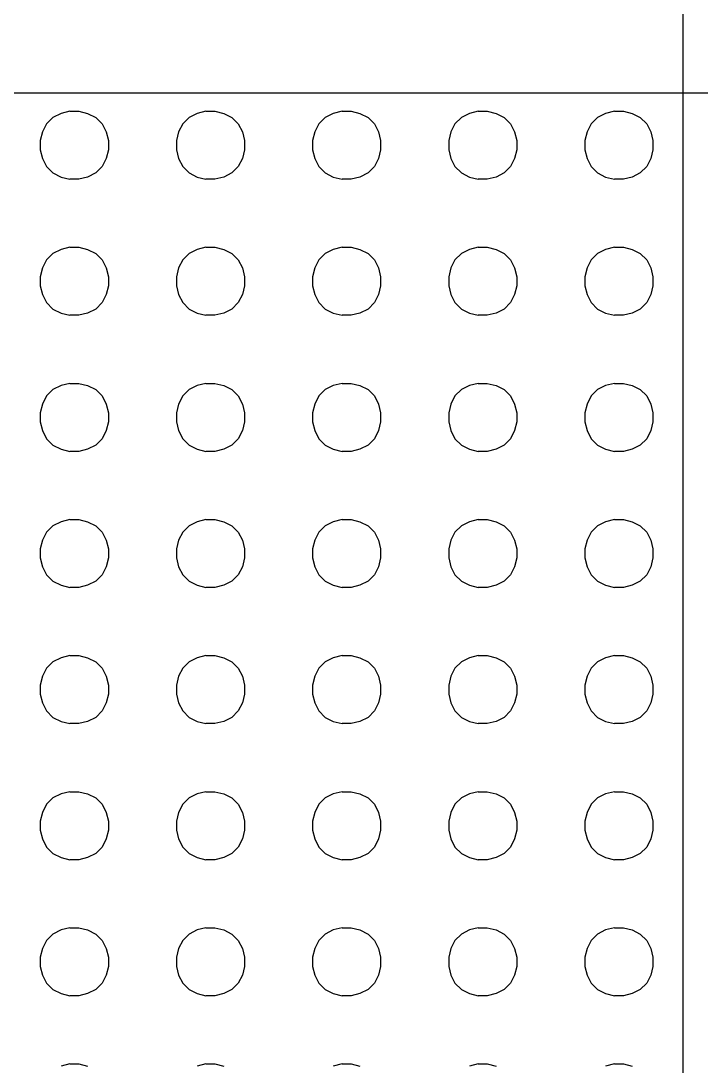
# Model space of a CAD drawing. Header units: inches. Extents: x -1316 to 22433, y -200 to 8737.
# Drawn here: x 154.227 to 155.725, y 853.989 to 856.291 of the extents above; entities that cross this region are included whole.
import ezdxf

# ---------------------------------------------------------------- set-up
doc = ezdxf.new("R2010")
doc.units = ezdxf.units.IN
doc.header["$LTSCALE"] = 10
doc.header["$MEASUREMENT"] = 0
doc.layers.get('0').update_dxf_attribs({"linetype": 'CONTINUOUS'})
for name, color, linetype in [('HATCH', 5, 'CONTINUOUS'), ('S-HDWR', 104, 'CONTINUOUS'), ('S-ROOF', 2, 'CONTINUOUS'), ('S-WALL', 6, 'CONTINUOUS'), ('WALL', 7, 'CONTINUOUS')]:
    doc.layers.add(name, color=color, linetype=linetype)

# ---------------------------------------------------------------- blocks, each defined once
blk = doc.blocks.new('*X345')
at = {"color": 0}
for p, q in [((313.928, 24.6877), (313.9086, 24.6925)), ((313.928, 24.6877), (313.9479, 24.6877)), ((313.9479, 24.6877), (313.9672, 24.6925)), ((314.2277, 24.6877), (314.2084, 24.6925)), ((314.2277, 24.6877), (314.2476, 24.6877)), ((314.2476, 24.6877), (314.267, 24.6925)), ((314.5275, 24.6877), (314.5081, 24.6925)), ((314.5275, 24.6877), (314.5474, 24.6877)), ((314.5474, 24.6877), (314.5667, 24.6925)), ((314.8272, 24.6877), (314.8079, 24.6925)), ((314.8272, 24.6877), (314.8471, 24.6877)), ((314.8471, 24.6877), (314.8664, 24.6925)), ((315.1269, 24.6877), (315.1076, 24.6925)), ((315.1269, 24.6877), (315.1469, 24.6877)), ((315.1469, 24.6877), (315.1662, 24.6925)), ((313.9086, 24.533), (313.928, 24.5378)), ((313.9479, 24.5378), (313.928, 24.5378)), ((313.9672, 24.533), (313.9479, 24.5378)), ((314.2084, 24.533), (314.2277, 24.5378)), ((314.2476, 24.5378), (314.2277, 24.5378)), ((314.267, 24.533), (314.2476, 24.5378)), ((314.5081, 24.533), (314.5275, 24.5378)), ((314.5474, 24.5378), (314.5275, 24.5378)), ((314.5667, 24.533), (314.5474, 24.5378)), ((314.8079, 24.533), (314.8272, 24.5378)), ((314.8471, 24.5378), (314.8272, 24.5378)), ((314.8664, 24.533), (314.8471, 24.5378)), ((315.1076, 24.533), (315.1269, 24.5378)), ((315.1469, 24.5378), (315.1269, 24.5378)), ((315.1662, 24.533), (315.1469, 24.5378)), ((313.8767, 24.51), (313.8908, 24.5241)), ((313.8908, 24.5241), (313.9086, 24.533)), ((313.985, 24.5241), (313.9672, 24.533)), ((313.9991, 24.51), (313.985, 24.5241)), ((314.1765, 24.51), (314.1906, 24.5241)), ((314.1906, 24.5241), (314.2084, 24.533)), ((314.2848, 24.5241), (314.267, 24.533)), ((314.2989, 24.51), (314.2848, 24.5241)), ((314.4762, 24.51), (314.4903, 24.5241)), ((314.4903, 24.5241), (314.5081, 24.533)), ((314.5845, 24.5241), (314.5667, 24.533)), ((314.5986, 24.51), (314.5845, 24.5241)), ((314.776, 24.51), (314.79, 24.5241)), ((314.79, 24.5241), (314.8079, 24.533)), ((314.8843, 24.5241), (314.8664, 24.533)), ((314.8983, 24.51), (314.8843, 24.5241)), ((315.0757, 24.51), (315.0898, 24.5241)), ((315.0898, 24.5241), (315.1076, 24.533)), ((315.184, 24.5241), (315.1662, 24.533)), ((315.1981, 24.51), (315.184, 24.5241)), ((313.863, 24.4729), (313.8678, 24.4922)), ((313.8678, 24.4922), (313.8767, 24.51)), ((314.008, 24.4922), (313.9991, 24.51)), ((314.0129, 24.4729), (314.008, 24.4922)), ((314.1627, 24.4729), (314.1676, 24.4922)), ((314.1676, 24.4922), (314.1765, 24.51)), ((314.3078, 24.4922), (314.2989, 24.51)), ((314.3126, 24.4729), (314.3078, 24.4922)), ((314.4625, 24.4729), (314.4673, 24.4922)), ((314.4673, 24.4922), (314.4762, 24.51)), ((314.6075, 24.4922), (314.5986, 24.51)), ((314.6123, 24.4729), (314.6075, 24.4922)), ((314.7622, 24.4729), (314.767, 24.4922)), ((314.767, 24.4922), (314.776, 24.51)), ((314.9073, 24.4922), (314.8983, 24.51)), ((314.9121, 24.4729), (314.9073, 24.4922)), ((315.062, 24.4729), (315.0668, 24.4922)), ((315.0668, 24.4922), (315.0757, 24.51)), ((315.207, 24.4922), (315.1981, 24.51)), ((315.2118, 24.4729), (315.207, 24.4922)), ((313.863, 24.4529), (313.863, 24.4729)), ((314.0129, 24.4529), (314.0129, 24.4729)), ((314.1627, 24.4529), (314.1627, 24.4729)), ((314.3126, 24.4529), (314.3126, 24.4729)), ((314.4625, 24.4529), (314.4625, 24.4729)), ((314.6123, 24.4529), (314.6123, 24.4729)), ((314.7622, 24.4529), (314.7622, 24.4729)), ((314.9121, 24.4529), (314.9121, 24.4729)), ((315.062, 24.4529), (315.062, 24.4729)), ((315.2118, 24.4529), (315.2118, 24.4729)), ((313.8678, 24.4336), (313.863, 24.4529)), ((314.008, 24.4336), (314.0129, 24.4529)), ((314.1676, 24.4336), (314.1627, 24.4529)), ((314.3078, 24.4336), (314.3126, 24.4529)), ((314.4673, 24.4336), (314.4625, 24.4529)), ((314.6075, 24.4336), (314.6123, 24.4529)), ((314.767, 24.4336), (314.7622, 24.4529)), ((314.9073, 24.4336), (314.9121, 24.4529)), ((315.0668, 24.4336), (315.062, 24.4529)), ((315.207, 24.4336), (315.2118, 24.4529)), ((313.8767, 24.4158), (313.8678, 24.4336)), ((313.9991, 24.4158), (314.008, 24.4336)), ((314.1765, 24.4158), (314.1676, 24.4336)), ((314.2989, 24.4158), (314.3078, 24.4336)), ((314.4762, 24.4158), (314.4673, 24.4336)), ((314.5986, 24.4158), (314.6075, 24.4336)), ((314.776, 24.4158), (314.767, 24.4336)), ((314.8983, 24.4158), (314.9073, 24.4336)), ((315.0757, 24.4158), (315.0668, 24.4336)), ((315.1981, 24.4158), (315.207, 24.4336)), ((313.8908, 24.4017), (313.8767, 24.4158)), ((313.9086, 24.3928), (313.8908, 24.4017)), ((313.9672, 24.3928), (313.985, 24.4017)), ((313.985, 24.4017), (313.9991, 24.4158)), ((314.1906, 24.4017), (314.1765, 24.4158)), ((314.2084, 24.3928), (314.1906, 24.4017)), ((314.267, 24.3928), (314.2848, 24.4017)), ((314.2848, 24.4017), (314.2989, 24.4158)), ((314.4903, 24.4017), (314.4762, 24.4158)), ((314.5081, 24.3928), (314.4903, 24.4017)), ((314.5667, 24.3928), (314.5845, 24.4017)), ((314.5845, 24.4017), (314.5986, 24.4158)), ((314.79, 24.4017), (314.776, 24.4158)), ((314.8079, 24.3928), (314.79, 24.4017)), ((314.8664, 24.3928), (314.8843, 24.4017)), ((314.8843, 24.4017), (314.8983, 24.4158)), ((315.0898, 24.4017), (315.0757, 24.4158)), ((315.1076, 24.3928), (315.0898, 24.4017)), ((315.1662, 24.3928), (315.184, 24.4017)), ((315.184, 24.4017), (315.1981, 24.4158)), ((313.928, 24.388), (313.9086, 24.3928)), ((313.928, 24.388), (313.9479, 24.388)), ((313.9479, 24.388), (313.9672, 24.3928)), ((314.2277, 24.388), (314.2084, 24.3928)), ((314.2277, 24.388), (314.2476, 24.388)), ((314.2476, 24.388), (314.267, 24.3928)), ((314.5275, 24.388), (314.5081, 24.3928)), ((314.5275, 24.388), (314.5474, 24.388)), ((314.5474, 24.388), (314.5667, 24.3928)), ((314.8272, 24.388), (314.8079, 24.3928)), ((314.8272, 24.388), (314.8471, 24.388)), ((314.8471, 24.388), (314.8664, 24.3928)), ((315.1269, 24.388), (315.1076, 24.3928)), ((315.1269, 24.388), (315.1469, 24.388)), ((315.1469, 24.388), (315.1662, 24.3928)), ((313.9086, 24.2333), (313.928, 24.2381)), ((313.9479, 24.2381), (313.928, 24.2381)), ((313.9672, 24.2333), (313.9479, 24.2381)), ((314.2084, 24.2333), (314.2277, 24.2381)), ((314.2476, 24.2381), (314.2277, 24.2381)), ((314.267, 24.2333), (314.2476, 24.2381)), ((314.5081, 24.2333), (314.5275, 24.2381)), ((314.5474, 24.2381), (314.5275, 24.2381)), ((314.5667, 24.2333), (314.5474, 24.2381)), ((314.8079, 24.2333), (314.8272, 24.2381)), ((314.8471, 24.2381), (314.8272, 24.2381)), ((314.8664, 24.2333), (314.8471, 24.2381)), ((315.1076, 24.2333), (315.1269, 24.2381)), ((315.1469, 24.2381), (315.1269, 24.2381)), ((315.1662, 24.2333), (315.1469, 24.2381)), ((313.8767, 24.2103), (313.8908, 24.2243)), ((313.8908, 24.2243), (313.9086, 24.2333)), ((313.985, 24.2243), (313.9672, 24.2333)), ((313.9991, 24.2103), (313.985, 24.2243)), ((314.1765, 24.2103), (314.1906, 24.2243)), ((314.1906, 24.2243), (314.2084, 24.2333)), ((314.2848, 24.2243), (314.267, 24.2333)), ((314.2989, 24.2103), (314.2848, 24.2243)), ((314.4762, 24.2103), (314.4903, 24.2243)), ((314.4903, 24.2243), (314.5081, 24.2333)), ((314.5845, 24.2243), (314.5667, 24.2333)), ((314.5986, 24.2103), (314.5845, 24.2243)), ((314.776, 24.2103), (314.79, 24.2243)), ((314.79, 24.2243), (314.8079, 24.2333)), ((314.8843, 24.2243), (314.8664, 24.2333)), ((314.8983, 24.2103), (314.8843, 24.2243)), ((315.0757, 24.2103), (315.0898, 24.2243)), ((315.0898, 24.2243), (315.1076, 24.2333)), ((315.184, 24.2243), (315.1662, 24.2333)), ((315.1981, 24.2103), (315.184, 24.2243)), ((313.863, 24.1731), (313.8678, 24.1924)), ((313.8678, 24.1924), (313.8767, 24.2103)), ((314.008, 24.1924), (313.9991, 24.2103)), ((314.0129, 24.1731), (314.008, 24.1924)), ((314.1627, 24.1731), (314.1676, 24.1924)), ((314.1676, 24.1924), (314.1765, 24.2103)), ((314.3078, 24.1924), (314.2989, 24.2103)), ((314.3126, 24.1731), (314.3078, 24.1924)), ((314.4625, 24.1731), (314.4673, 24.1924)), ((314.4673, 24.1924), (314.4762, 24.2103)), ((314.6075, 24.1924), (314.5986, 24.2103)), ((314.6123, 24.1731), (314.6075, 24.1924)), ((314.7622, 24.1731), (314.767, 24.1924)), ((314.767, 24.1924), (314.776, 24.2103)), ((314.9073, 24.1924), (314.8983, 24.2103)), ((314.9121, 24.1731), (314.9073, 24.1924)), ((315.062, 24.1731), (315.0668, 24.1924)), ((315.0668, 24.1924), (315.0757, 24.2103)), ((315.207, 24.1924), (315.1981, 24.2103)), ((315.2118, 24.1731), (315.207, 24.1924)), ((313.863, 24.1532), (313.863, 24.1731)), ((314.0129, 24.1532), (314.0129, 24.1731)), ((314.1627, 24.1532), (314.1627, 24.1731)), ((314.3126, 24.1532), (314.3126, 24.1731)), ((314.4625, 24.1532), (314.4625, 24.1731)), ((314.6123, 24.1532), (314.6123, 24.1731)), ((314.7622, 24.1532), (314.7622, 24.1731)), ((314.9121, 24.1532), (314.9121, 24.1731)), ((315.062, 24.1532), (315.062, 24.1731)), ((315.2118, 24.1532), (315.2118, 24.1731)), ((313.8678, 24.1339), (313.863, 24.1532)), ((314.008, 24.1339), (314.0129, 24.1532)), ((314.1676, 24.1339), (314.1627, 24.1532)), ((314.3078, 24.1339), (314.3126, 24.1532)), ((314.4673, 24.1339), (314.4625, 24.1532)), ((314.6075, 24.1339), (314.6123, 24.1532)), ((314.767, 24.1339), (314.7622, 24.1532)), ((314.9073, 24.1339), (314.9121, 24.1532)), ((315.0668, 24.1339), (315.062, 24.1532)), ((315.207, 24.1339), (315.2118, 24.1532)), ((313.8767, 24.116), (313.8678, 24.1339)), ((313.9991, 24.116), (314.008, 24.1339)), ((314.1765, 24.116), (314.1676, 24.1339)), ((314.2989, 24.116), (314.3078, 24.1339)), ((314.4762, 24.116), (314.4673, 24.1339)), ((314.5986, 24.116), (314.6075, 24.1339)), ((314.776, 24.116), (314.767, 24.1339)), ((314.8983, 24.116), (314.9073, 24.1339)), ((315.0757, 24.116), (315.0668, 24.1339)), ((315.1981, 24.116), (315.207, 24.1339)), ((313.8908, 24.102), (313.8767, 24.116)), ((313.9086, 24.0931), (313.8908, 24.102)), ((313.9672, 24.0931), (313.985, 24.102)), ((313.985, 24.102), (313.9991, 24.116)), ((314.1906, 24.102), (314.1765, 24.116)), ((314.2084, 24.0931), (314.1906, 24.102)), ((314.267, 24.0931), (314.2848, 24.102)), ((314.2848, 24.102), (314.2989, 24.116)), ((314.4903, 24.102), (314.4762, 24.116)), ((314.5081, 24.0931), (314.4903, 24.102)), ((314.5667, 24.0931), (314.5845, 24.102)), ((314.5845, 24.102), (314.5986, 24.116)), ((314.79, 24.102), (314.776, 24.116)), ((314.8079, 24.0931), (314.79, 24.102)), ((314.8664, 24.0931), (314.8843, 24.102)), ((314.8843, 24.102), (314.8983, 24.116)), ((315.0898, 24.102), (315.0757, 24.116)), ((315.1076, 24.0931), (315.0898, 24.102)), ((315.1662, 24.0931), (315.184, 24.102)), ((315.184, 24.102), (315.1981, 24.116)), ((313.928, 24.0882), (313.9086, 24.093)), ((313.928, 24.0882), (313.9479, 24.0882)), ((313.9479, 24.0882), (313.9672, 24.093)), ((314.2277, 24.0882), (314.2084, 24.093)), ((314.2277, 24.0882), (314.2476, 24.0882)), ((314.2476, 24.0882), (314.267, 24.093)), ((314.5275, 24.0882), (314.5081, 24.093)), ((314.5275, 24.0882), (314.5474, 24.0882)), ((314.5474, 24.0882), (314.5667, 24.093)), ((314.8272, 24.0882), (314.8079, 24.093)), ((314.8272, 24.0882), (314.8471, 24.0882)), ((314.8471, 24.0882), (314.8664, 24.093)), ((315.1269, 24.0882), (315.1076, 24.093)), ((315.1269, 24.0882), (315.1469, 24.0882)), ((315.1469, 24.0882), (315.1662, 24.093)), ((313.9086, 23.9335), (313.928, 23.9383)), ((313.9479, 23.9384), (313.928, 23.9384)), ((313.9672, 23.9335), (313.9479, 23.9383)), ((314.2084, 23.9335), (314.2277, 23.9383)), ((314.2476, 23.9384), (314.2277, 23.9384)), ((314.267, 23.9335), (314.2476, 23.9383)), ((314.5081, 23.9335), (314.5275, 23.9383)), ((314.5474, 23.9384), (314.5275, 23.9384)), ((314.5667, 23.9335), (314.5474, 23.9383)), ((314.8079, 23.9335), (314.8272, 23.9383)), ((314.8471, 23.9384), (314.8272, 23.9384)), ((314.8664, 23.9335), (314.8471, 23.9383)), ((315.1076, 23.9335), (315.1269, 23.9383)), ((315.1469, 23.9384), (315.1269, 23.9384)), ((315.1662, 23.9335), (315.1469, 23.9383)), ((313.8767, 23.9105), (313.8908, 23.9246)), ((313.8908, 23.9246), (313.9086, 23.9335)), ((313.985, 23.9246), (313.9672, 23.9335)), ((313.9991, 23.9105), (313.985, 23.9246)), ((314.1765, 23.9105), (314.1906, 23.9246)), ((314.1906, 23.9246), (314.2084, 23.9335)), ((314.2848, 23.9246), (314.267, 23.9335)), ((314.2989, 23.9105), (314.2848, 23.9246)), ((314.4762, 23.9105), (314.4903, 23.9246)), ((314.4903, 23.9246), (314.5081, 23.9335)), ((314.5845, 23.9246), (314.5667, 23.9335)), ((314.5986, 23.9105), (314.5845, 23.9246)), ((314.776, 23.9105), (314.79, 23.9246)), ((314.79, 23.9246), (314.8079, 23.9335)), ((314.8843, 23.9246), (314.8664, 23.9335)), ((314.8983, 23.9105), (314.8843, 23.9246)), ((315.0757, 23.9105), (315.0898, 23.9246)), ((315.0898, 23.9246), (315.1076, 23.9335)), ((315.184, 23.9246), (315.1662, 23.9335)), ((315.1981, 23.9105), (315.184, 23.9246)), ((313.863, 23.8734), (313.8678, 23.8927)), ((313.8678, 23.8927), (313.8767, 23.9105)), ((314.008, 23.8927), (313.9991, 23.9105)), ((314.0129, 23.8734), (314.008, 23.8927)), ((314.1627, 23.8734), (314.1676, 23.8927)), ((314.1676, 23.8927), (314.1765, 23.9105)), ((314.3078, 23.8927), (314.2989, 23.9105)), ((314.3126, 23.8734), (314.3078, 23.8927)), ((314.4625, 23.8734), (314.4673, 23.8927)), ((314.4673, 23.8927), (314.4762, 23.9105)), ((314.6075, 23.8927), (314.5986, 23.9105)), ((314.6123, 23.8734), (314.6075, 23.8927)), ((314.7622, 23.8734), (314.767, 23.8927)), ((314.767, 23.8927), (314.776, 23.9105)), ((314.9073, 23.8927), (314.8983, 23.9105)), ((314.9121, 23.8734), (314.9073, 23.8927)), ((315.062, 23.8734), (315.0668, 23.8927)), ((315.0668, 23.8927), (315.0757, 23.9105)), ((315.207, 23.8927), (315.1981, 23.9105)), ((315.2118, 23.8734), (315.207, 23.8927)), ((313.863, 23.8535), (313.863, 23.8734)), ((314.0129, 23.8535), (314.0129, 23.8734)), ((314.1627, 23.8535), (314.1627, 23.8734)), ((314.3126, 23.8535), (314.3126, 23.8734)), ((314.4625, 23.8535), (314.4625, 23.8734)), ((314.6123, 23.8535), (314.6123, 23.8734)), ((314.7622, 23.8535), (314.7622, 23.8734)), ((314.9121, 23.8535), (314.9121, 23.8734)), ((315.062, 23.8535), (315.062, 23.8734)), ((315.2118, 23.8535), (315.2118, 23.8734)), ((313.8678, 23.8341), (313.863, 23.8535)), ((314.008, 23.8341), (314.0129, 23.8535)), ((314.1676, 23.8341), (314.1627, 23.8535)), ((314.3078, 23.8341), (314.3126, 23.8535)), ((314.4673, 23.8341), (314.4625, 23.8535)), ((314.6075, 23.8341), (314.6123, 23.8535)), ((314.767, 23.8341), (314.7622, 23.8535)), ((314.9073, 23.8341), (314.9121, 23.8535)), ((315.0668, 23.8341), (315.062, 23.8535)), ((315.207, 23.8341), (315.2118, 23.8535)), ((313.8767, 23.8163), (313.8678, 23.8341)), ((313.9991, 23.8163), (314.008, 23.8341)), ((314.1765, 23.8163), (314.1676, 23.8341)), ((314.2989, 23.8163), (314.3078, 23.8341)), ((314.4762, 23.8163), (314.4673, 23.8341)), ((314.5986, 23.8163), (314.6075, 23.8341)), ((314.776, 23.8163), (314.767, 23.8341)), ((314.8983, 23.8163), (314.9073, 23.8341)), ((315.0757, 23.8163), (315.0668, 23.8341)), ((315.1981, 23.8163), (315.207, 23.8341)), ((313.8908, 23.8022), (313.8767, 23.8163)), ((313.9086, 23.7933), (313.8908, 23.8022)), ((313.9672, 23.7933), (313.985, 23.8022)), ((313.985, 23.8022), (313.9991, 23.8163)), ((314.1906, 23.8022), (314.1765, 23.8163)), ((314.2084, 23.7933), (314.1906, 23.8022)), ((314.267, 23.7933), (314.2848, 23.8022)), ((314.2848, 23.8022), (314.2989, 23.8163)), ((314.4903, 23.8022), (314.4762, 23.8163)), ((314.5081, 23.7933), (314.4903, 23.8022)), ((314.5667, 23.7933), (314.5845, 23.8022)), ((314.5845, 23.8022), (314.5986, 23.8163)), ((314.79, 23.8022), (314.776, 23.8163)), ((314.8079, 23.7933), (314.79, 23.8022)), ((314.8664, 23.7933), (314.8843, 23.8022)), ((314.8843, 23.8022), (314.8983, 23.8163)), ((315.0898, 23.8022), (315.0757, 23.8163)), ((315.1076, 23.7933), (315.0898, 23.8022)), ((315.1662, 23.7933), (315.184, 23.8022)), ((315.184, 23.8022), (315.1981, 23.8163)), ((313.928, 23.7885), (313.9086, 23.7933)), ((313.928, 23.7885), (313.9479, 23.7885)), ((313.9479, 23.7885), (313.9672, 23.7933)), ((314.2277, 23.7885), (314.2084, 23.7933)), ((314.2277, 23.7885), (314.2476, 23.7885)), ((314.2476, 23.7885), (314.267, 23.7933)), ((314.5275, 23.7885), (314.5081, 23.7933)), ((314.5275, 23.7885), (314.5474, 23.7885)), ((314.5474, 23.7885), (314.5667, 23.7933)), ((314.8272, 23.7885), (314.8079, 23.7933)), ((314.8272, 23.7885), (314.8471, 23.7885)), ((314.8471, 23.7885), (314.8664, 23.7933)), ((315.1269, 23.7885), (315.1076, 23.7933)), ((315.1269, 23.7885), (315.1469, 23.7885)), ((315.1469, 23.7885), (315.1662, 23.7933)), ((313.9086, 23.6338), (313.928, 23.6386)), ((313.9479, 23.6386), (313.928, 23.6386)), ((313.9672, 23.6338), (313.9479, 23.6386)), ((314.2084, 23.6338), (314.2277, 23.6386)), ((314.2476, 23.6386), (314.2277, 23.6386)), ((314.267, 23.6338), (314.2476, 23.6386)), ((314.5081, 23.6338), (314.5275, 23.6386)), ((314.5474, 23.6386), (314.5275, 23.6386)), ((314.5667, 23.6338), (314.5474, 23.6386)), ((314.8079, 23.6338), (314.8272, 23.6386)), ((314.8471, 23.6386), (314.8272, 23.6386)), ((314.8664, 23.6338), (314.8471, 23.6386)), ((315.1076, 23.6338), (315.1269, 23.6386)), ((315.1469, 23.6386), (315.1269, 23.6386)), ((315.1662, 23.6338), (315.1469, 23.6386)), ((313.8767, 23.6108), (313.8908, 23.6249)), ((313.8908, 23.6249), (313.9086, 23.6338)), ((313.985, 23.6249), (313.9672, 23.6338)), ((313.9991, 23.6108), (313.985, 23.6249)), ((314.1765, 23.6108), (314.1906, 23.6249)), ((314.1906, 23.6249), (314.2084, 23.6338)), ((314.2848, 23.6249), (314.267, 23.6338)), ((314.2989, 23.6108), (314.2848, 23.6249)), ((314.4762, 23.6108), (314.4903, 23.6249)), ((314.4903, 23.6249), (314.5081, 23.6338)), ((314.5845, 23.6249), (314.5667, 23.6338)), ((314.5986, 23.6108), (314.5845, 23.6249)), ((314.776, 23.6108), (314.79, 23.6249)), ((314.79, 23.6249), (314.8079, 23.6338)), ((314.8843, 23.6249), (314.8664, 23.6338)), ((314.8983, 23.6108), (314.8843, 23.6249)), ((315.0757, 23.6108), (315.0898, 23.6249)), ((315.0898, 23.6249), (315.1076, 23.6338)), ((315.184, 23.6249), (315.1662, 23.6338)), ((315.1981, 23.6108), (315.184, 23.6249)), ((313.863, 23.5736), (313.8678, 23.593)), ((313.8678, 23.593), (313.8767, 23.6108)), ((314.008, 23.593), (313.9991, 23.6108)), ((314.0129, 23.5736), (314.008, 23.593)), ((314.1627, 23.5736), (314.1676, 23.593)), ((314.1676, 23.593), (314.1765, 23.6108)), ((314.3078, 23.593), (314.2989, 23.6108)), ((314.3126, 23.5736), (314.3078, 23.593)), ((314.4625, 23.5736), (314.4673, 23.593)), ((314.4673, 23.593), (314.4762, 23.6108)), ((314.6075, 23.593), (314.5986, 23.6108)), ((314.6123, 23.5736), (314.6075, 23.593)), ((314.7622, 23.5736), (314.767, 23.593)), ((314.767, 23.593), (314.776, 23.6108)), ((314.9073, 23.593), (314.8983, 23.6108)), ((314.9121, 23.5736), (314.9073, 23.593)), ((315.062, 23.5736), (315.0668, 23.593)), ((315.0668, 23.593), (315.0757, 23.6108)), ((315.207, 23.593), (315.1981, 23.6108)), ((315.2118, 23.5736), (315.207, 23.593)), ((313.863, 23.5537), (313.863, 23.5736)), ((314.0129, 23.5537), (314.0129, 23.5736)), ((314.1627, 23.5537), (314.1627, 23.5736)), ((314.3126, 23.5537), (314.3126, 23.5736)), ((314.4625, 23.5537), (314.4625, 23.5736)), ((314.6123, 23.5537), (314.6123, 23.5736)), ((314.7622, 23.5537), (314.7622, 23.5736)), ((314.9121, 23.5537), (314.9121, 23.5736)), ((315.062, 23.5537), (315.062, 23.5736)), ((315.2118, 23.5537), (315.2118, 23.5736)), ((313.8678, 23.5344), (313.863, 23.5537)), ((314.008, 23.5344), (314.0129, 23.5537)), ((314.1676, 23.5344), (314.1627, 23.5537)), ((314.3078, 23.5344), (314.3126, 23.5537)), ((314.4673, 23.5344), (314.4625, 23.5537)), ((314.6075, 23.5344), (314.6123, 23.5537)), ((314.767, 23.5344), (314.7622, 23.5537)), ((314.9073, 23.5344), (314.9121, 23.5537)), ((315.0668, 23.5344), (315.062, 23.5537)), ((315.207, 23.5344), (315.2118, 23.5537)), ((313.8767, 23.5166), (313.8678, 23.5344)), ((313.9991, 23.5166), (314.008, 23.5344)), ((314.1765, 23.5166), (314.1676, 23.5344)), ((314.2989, 23.5166), (314.3078, 23.5344)), ((314.4762, 23.5166), (314.4673, 23.5344)), ((314.5986, 23.5166), (314.6075, 23.5344)), ((314.776, 23.5166), (314.767, 23.5344)), ((314.8983, 23.5166), (314.9073, 23.5344)), ((315.0757, 23.5166), (315.0668, 23.5344)), ((315.1981, 23.5166), (315.207, 23.5344)), ((313.8908, 23.5025), (313.8767, 23.5166)), ((313.9086, 23.4936), (313.8908, 23.5025)), ((313.9672, 23.4936), (313.985, 23.5025)), ((313.985, 23.5025), (313.9991, 23.5166)), ((314.1906, 23.5025), (314.1765, 23.5166)), ((314.2084, 23.4936), (314.1906, 23.5025)), ((314.267, 23.4936), (314.2848, 23.5025)), ((314.2848, 23.5025), (314.2989, 23.5166)), ((314.4903, 23.5025), (314.4762, 23.5166)), ((314.5081, 23.4936), (314.4903, 23.5025)), ((314.5667, 23.4936), (314.5845, 23.5025)), ((314.5845, 23.5025), (314.5986, 23.5166)), ((314.79, 23.5025), (314.776, 23.5166)), ((314.8079, 23.4936), (314.79, 23.5025)), ((314.8664, 23.4936), (314.8843, 23.5025)), ((314.8843, 23.5025), (314.8983, 23.5166)), ((315.0898, 23.5025), (315.0757, 23.5166)), ((315.1076, 23.4936), (315.0898, 23.5025)), ((315.1662, 23.4936), (315.184, 23.5025)), ((315.184, 23.5025), (315.1981, 23.5166)), ((313.928, 23.4887), (313.9086, 23.4936)), ((313.928, 23.4887), (313.9479, 23.4887)), ((313.9479, 23.4887), (313.9672, 23.4936)), ((314.2277, 23.4887), (314.2084, 23.4936)), ((314.2277, 23.4887), (314.2476, 23.4887)), ((314.2476, 23.4887), (314.267, 23.4936)), ((314.5275, 23.4887), (314.5081, 23.4936)), ((314.5275, 23.4887), (314.5474, 23.4887)), ((314.5474, 23.4887), (314.5667, 23.4936)), ((314.8272, 23.4887), (314.8079, 23.4936)), ((314.8272, 23.4887), (314.8471, 23.4887)), ((314.8471, 23.4887), (314.8664, 23.4936)), ((315.1269, 23.4887), (315.1076, 23.4936)), ((315.1269, 23.4887), (315.1469, 23.4887)), ((315.1469, 23.4887), (315.1662, 23.4936)), ((313.8767, 23.311), (313.8908, 23.3251)), ((313.8908, 23.3251), (313.9086, 23.334)), ((313.9086, 23.334), (313.928, 23.3389)), ((313.9479, 23.3389), (313.928, 23.3389)), ((313.9672, 23.334), (313.9479, 23.3389)), ((313.985, 23.3251), (313.9672, 23.334)), ((313.9991, 23.311), (313.985, 23.3251)), ((314.1765, 23.311), (314.1906, 23.3251)), ((314.1906, 23.3251), (314.2084, 23.334)), ((314.2084, 23.334), (314.2277, 23.3389)), ((314.2476, 23.3389), (314.2277, 23.3389)), ((314.267, 23.334), (314.2476, 23.3389)), ((314.2848, 23.3251), (314.267, 23.334)), ((314.2989, 23.311), (314.2848, 23.3251)), ((314.4762, 23.311), (314.4903, 23.3251)), ((314.4903, 23.3251), (314.5081, 23.334)), ((314.5081, 23.334), (314.5275, 23.3389)), ((314.5474, 23.3389), (314.5275, 23.3389)), ((314.5667, 23.334), (314.5474, 23.3389)), ((314.5845, 23.3251), (314.5667, 23.334)), ((314.5986, 23.311), (314.5845, 23.3251)), ((314.776, 23.311), (314.79, 23.3251)), ((314.79, 23.3251), (314.8079, 23.334)), ((314.8079, 23.334), (314.8272, 23.3389)), ((314.8471, 23.3389), (314.8272, 23.3389)), ((314.8664, 23.334), (314.8471, 23.3389)), ((314.8843, 23.3251), (314.8664, 23.334)), ((314.8983, 23.311), (314.8843, 23.3251)), ((315.0757, 23.311), (315.0898, 23.3251)), ((315.0898, 23.3251), (315.1076, 23.334)), ((315.1076, 23.334), (315.1269, 23.3389)), ((315.1469, 23.3389), (315.1269, 23.3389)), ((315.1662, 23.334), (315.1469, 23.3389)), ((315.184, 23.3251), (315.1662, 23.334)), ((315.1981, 23.311), (315.184, 23.3251)), ((313.863, 23.2739), (313.8678, 23.2932)), ((313.8678, 23.2932), (313.8767, 23.311)), ((314.008, 23.2932), (313.9991, 23.311)), ((314.0129, 23.2739), (314.008, 23.2932)), ((314.1627, 23.2739), (314.1676, 23.2932)), ((314.1676, 23.2932), (314.1765, 23.311)), ((314.3078, 23.2932), (314.2989, 23.311)), ((314.3126, 23.2739), (314.3078, 23.2932)), ((314.4625, 23.2739), (314.4673, 23.2932)), ((314.4673, 23.2932), (314.4762, 23.311)), ((314.6075, 23.2932), (314.5986, 23.311)), ((314.6123, 23.2739), (314.6075, 23.2932)), ((314.7622, 23.2739), (314.767, 23.2932)), ((314.767, 23.2932), (314.776, 23.311)), ((314.9073, 23.2932), (314.8983, 23.311)), ((314.9121, 23.2739), (314.9073, 23.2932)), ((315.062, 23.2739), (315.0668, 23.2932)), ((315.0668, 23.2932), (315.0757, 23.311)), ((315.207, 23.2932), (315.1981, 23.311)), ((315.2118, 23.2739), (315.207, 23.2932)), ((313.863, 23.254), (313.863, 23.2739)), ((314.0129, 23.254), (314.0129, 23.2739)), ((314.1627, 23.254), (314.1627, 23.2739)), ((314.3126, 23.254), (314.3126, 23.2739)), ((314.4625, 23.254), (314.4625, 23.2739)), ((314.6123, 23.254), (314.6123, 23.2739)), ((314.7622, 23.254), (314.7622, 23.2739)), ((314.9121, 23.254), (314.9121, 23.2739)), ((315.062, 23.254), (315.062, 23.2739)), ((315.2118, 23.254), (315.2118, 23.2739)), ((313.8678, 23.2346), (313.863, 23.254)), ((314.008, 23.2346), (314.0129, 23.254)), ((314.1676, 23.2346), (314.1627, 23.254)), ((314.3078, 23.2346), (314.3126, 23.254)), ((314.4673, 23.2346), (314.4625, 23.254)), ((314.6075, 23.2346), (314.6123, 23.254)), ((314.767, 23.2346), (314.7622, 23.254)), ((314.9073, 23.2346), (314.9121, 23.254)), ((315.0668, 23.2346), (315.062, 23.254)), ((315.207, 23.2346), (315.2118, 23.254)), ((313.8767, 23.2168), (313.8678, 23.2346)), ((313.9991, 23.2168), (314.008, 23.2346)), ((314.1765, 23.2168), (314.1676, 23.2346)), ((314.2989, 23.2168), (314.3078, 23.2346)), ((314.4762, 23.2168), (314.4673, 23.2346)), ((314.5986, 23.2168), (314.6075, 23.2346)), ((314.776, 23.2168), (314.767, 23.2346)), ((314.8983, 23.2168), (314.9073, 23.2346)), ((315.0757, 23.2168), (315.0668, 23.2346)), ((315.1981, 23.2168), (315.207, 23.2346)), ((313.8908, 23.2027), (313.8767, 23.2168)), ((313.9086, 23.1938), (313.8908, 23.2027)), ((313.9672, 23.1938), (313.985, 23.2027)), ((313.985, 23.2027), (313.9991, 23.2168)), ((314.1906, 23.2027), (314.1765, 23.2168)), ((314.2084, 23.1938), (314.1906, 23.2027)), ((314.267, 23.1938), (314.2848, 23.2027)), ((314.2848, 23.2027), (314.2989, 23.2168)), ((314.4903, 23.2027), (314.4762, 23.2168)), ((314.5081, 23.1938), (314.4903, 23.2027)), ((314.5667, 23.1938), (314.5845, 23.2027)), ((314.5845, 23.2027), (314.5986, 23.2168)), ((314.79, 23.2027), (314.776, 23.2168)), ((314.8079, 23.1938), (314.79, 23.2027)), ((314.8664, 23.1938), (314.8843, 23.2027)), ((314.8843, 23.2027), (314.8983, 23.2168)), ((315.0898, 23.2027), (315.0757, 23.2168)), ((315.1076, 23.1938), (315.0898, 23.2027)), ((315.1662, 23.1938), (315.184, 23.2027)), ((315.184, 23.2027), (315.1981, 23.2168)), ((313.928, 23.189), (313.9086, 23.1938)), ((313.928, 23.189), (313.9479, 23.189)), ((313.9479, 23.189), (313.9672, 23.1938)), ((314.2277, 23.189), (314.2084, 23.1938)), ((314.2277, 23.189), (314.2476, 23.189)), ((314.2476, 23.189), (314.267, 23.1938)), ((314.5275, 23.189), (314.5081, 23.1938)), ((314.5275, 23.189), (314.5474, 23.189)), ((314.5474, 23.189), (314.5667, 23.1938)), ((314.8272, 23.189), (314.8079, 23.1938)), ((314.8272, 23.189), (314.8471, 23.189)), ((314.8471, 23.189), (314.8664, 23.1938)), ((315.1269, 23.189), (315.1076, 23.1938)), ((315.1269, 23.189), (315.1469, 23.189)), ((315.1469, 23.189), (315.1662, 23.1938)), ((313.8767, 23.0113), (313.8908, 23.0254)), ((313.8908, 23.0254), (313.9086, 23.0343)), ((313.9086, 23.0343), (313.928, 23.0391)), ((313.9479, 23.0391), (313.928, 23.0391)), ((313.9672, 23.0343), (313.9479, 23.0391)), ((313.985, 23.0254), (313.9672, 23.0343)), ((313.9991, 23.0113), (313.985, 23.0254)), ((314.1765, 23.0113), (314.1906, 23.0254)), ((314.1906, 23.0254), (314.2084, 23.0343)), ((314.2084, 23.0343), (314.2277, 23.0391)), ((314.2476, 23.0391), (314.2277, 23.0391)), ((314.267, 23.0343), (314.2476, 23.0391)), ((314.2848, 23.0254), (314.267, 23.0343)), ((314.2989, 23.0113), (314.2848, 23.0254)), ((314.4762, 23.0113), (314.4903, 23.0254)), ((314.4903, 23.0254), (314.5081, 23.0343)), ((314.5081, 23.0343), (314.5275, 23.0391)), ((314.5474, 23.0391), (314.5275, 23.0391)), ((314.5667, 23.0343), (314.5474, 23.0391)), ((314.5845, 23.0254), (314.5667, 23.0343)), ((314.5986, 23.0113), (314.5845, 23.0254)), ((314.776, 23.0113), (314.79, 23.0254)), ((314.79, 23.0254), (314.8079, 23.0343)), ((314.8079, 23.0343), (314.8272, 23.0391)), ((314.8471, 23.0391), (314.8272, 23.0391)), ((314.8664, 23.0343), (314.8471, 23.0391)), ((314.8843, 23.0254), (314.8664, 23.0343)), ((314.8983, 23.0113), (314.8843, 23.0254)), ((315.0757, 23.0113), (315.0898, 23.0254)), ((315.0898, 23.0254), (315.1076, 23.0343)), ((315.1076, 23.0343), (315.1269, 23.0391)), ((315.1469, 23.0391), (315.1269, 23.0391)), ((315.1662, 23.0343), (315.1469, 23.0391)), ((315.184, 23.0254), (315.1662, 23.0343)), ((315.1981, 23.0113), (315.184, 23.0254)), ((313.8678, 22.9935), (313.8767, 23.0113)), ((314.008, 22.9935), (313.9991, 23.0113)), ((314.1676, 22.9935), (314.1765, 23.0113)), ((314.3078, 22.9935), (314.2989, 23.0113)), ((314.4673, 22.9935), (314.4762, 23.0113)), ((314.6075, 22.9935), (314.5986, 23.0113)), ((314.767, 22.9935), (314.776, 23.0113)), ((314.9073, 22.9935), (314.8983, 23.0113)), ((315.0668, 22.9935), (315.0757, 23.0113)), ((315.207, 22.9935), (315.1981, 23.0113)), ((313.863, 22.9742), (313.8678, 22.9935)), ((313.863, 22.9542), (313.863, 22.9742)), ((314.0129, 22.9742), (314.008, 22.9935)), ((314.0129, 22.9542), (314.0129, 22.9742)), ((314.1627, 22.9742), (314.1676, 22.9935)), ((314.1627, 22.9542), (314.1627, 22.9742)), ((314.3126, 22.9742), (314.3078, 22.9935)), ((314.3126, 22.9542), (314.3126, 22.9742)), ((314.4625, 22.9742), (314.4673, 22.9935)), ((314.4625, 22.9542), (314.4625, 22.9742)), ((314.6123, 22.9742), (314.6075, 22.9935)), ((314.6123, 22.9542), (314.6123, 22.9742)), ((314.7622, 22.9742), (314.767, 22.9935)), ((314.7622, 22.9542), (314.7622, 22.9742)), ((314.9121, 22.9742), (314.9073, 22.9935)), ((314.9121, 22.9542), (314.9121, 22.9742)), ((315.062, 22.9742), (315.0668, 22.9935)), ((315.062, 22.9542), (315.062, 22.9742)), ((315.2118, 22.9742), (315.207, 22.9935)), ((315.2118, 22.9542), (315.2118, 22.9742)), ((313.8678, 22.9349), (313.863, 22.9542)), ((314.008, 22.9349), (314.0129, 22.9542)), ((314.1676, 22.9349), (314.1627, 22.9542)), ((314.3078, 22.9349), (314.3126, 22.9542)), ((314.4673, 22.9349), (314.4625, 22.9542)), ((314.6075, 22.9349), (314.6123, 22.9542)), ((314.767, 22.9349), (314.7622, 22.9542)), ((314.9073, 22.9349), (314.9121, 22.9542)), ((315.0668, 22.9349), (315.062, 22.9542)), ((315.207, 22.9349), (315.2118, 22.9542)), ((313.8767, 22.9171), (313.8678, 22.9349)), ((313.9991, 22.9171), (314.008, 22.9349)), ((314.1765, 22.9171), (314.1676, 22.9349)), ((314.2989, 22.9171), (314.3078, 22.9349)), ((314.4762, 22.9171), (314.4673, 22.9349)), ((314.5986, 22.9171), (314.6075, 22.9349)), ((314.776, 22.9171), (314.767, 22.9349)), ((314.8983, 22.9171), (314.9073, 22.9349)), ((315.0757, 22.9171), (315.0668, 22.9349)), ((315.1981, 22.9171), (315.207, 22.9349)), ((313.8908, 22.903), (313.8767, 22.9171)), ((313.9086, 22.8941), (313.8908, 22.903)), ((313.9672, 22.8941), (313.985, 22.903)), ((313.985, 22.903), (313.9991, 22.9171)), ((314.1906, 22.903), (314.1765, 22.9171)), ((314.2084, 22.8941), (314.1906, 22.903)), ((314.267, 22.8941), (314.2848, 22.903)), ((314.2848, 22.903), (314.2989, 22.9171)), ((314.4903, 22.903), (314.4762, 22.9171)), ((314.5081, 22.8941), (314.4903, 22.903)), ((314.5667, 22.8941), (314.5845, 22.903)), ((314.5845, 22.903), (314.5986, 22.9171)), ((314.79, 22.903), (314.776, 22.9171)), ((314.8079, 22.8941), (314.79, 22.903)), ((314.8664, 22.8941), (314.8843, 22.903)), ((314.8843, 22.903), (314.8983, 22.9171)), ((315.0898, 22.903), (315.0757, 22.9171)), ((315.1076, 22.8941), (315.0898, 22.903)), ((315.1662, 22.8941), (315.184, 22.903)), ((315.184, 22.903), (315.1981, 22.9171)), ((313.928, 22.8893), (313.9086, 22.8941)), ((313.928, 22.8893), (313.9479, 22.8893)), ((313.9479, 22.8893), (313.9672, 22.8941)), ((314.2277, 22.8893), (314.2084, 22.8941)), ((314.2277, 22.8893), (314.2476, 22.8893)), ((314.2476, 22.8893), (314.267, 22.8941)), ((314.5275, 22.8893), (314.5081, 22.8941)), ((314.5275, 22.8893), (314.5474, 22.8893)), ((314.5474, 22.8893), (314.5667, 22.8941)), ((314.8272, 22.8893), (314.8079, 22.8941)), ((314.8272, 22.8893), (314.8471, 22.8893)), ((314.8471, 22.8893), (314.8664, 22.8941)), ((315.1269, 22.8893), (315.1076, 22.8941)), ((315.1269, 22.8893), (315.1469, 22.8893)), ((315.1469, 22.8893), (315.1662, 22.8941)), ((313.8767, 22.7116), (313.8908, 22.7257)), ((313.8908, 22.7257), (313.9086, 22.7346)), ((313.9086, 22.7346), (313.928, 22.7394)), ((313.9479, 22.7394), (313.928, 22.7394)), ((313.9672, 22.7346), (313.9479, 22.7394)), ((313.985, 22.7257), (313.9672, 22.7346)), ((313.9991, 22.7116), (313.985, 22.7257)), ((314.1765, 22.7116), (314.1906, 22.7257)), ((314.1906, 22.7257), (314.2084, 22.7346)), ((314.2084, 22.7346), (314.2277, 22.7394)), ((314.2476, 22.7394), (314.2277, 22.7394)), ((314.267, 22.7346), (314.2476, 22.7394)), ((314.2848, 22.7257), (314.267, 22.7346)), ((314.2989, 22.7116), (314.2848, 22.7257)), ((314.4762, 22.7116), (314.4903, 22.7257)), ((314.4903, 22.7257), (314.5081, 22.7346)), ((314.5081, 22.7346), (314.5275, 22.7394)), ((314.5474, 22.7394), (314.5275, 22.7394)), ((314.5667, 22.7346), (314.5474, 22.7394)), ((314.5845, 22.7257), (314.5667, 22.7346)), ((314.5986, 22.7116), (314.5845, 22.7257)), ((314.776, 22.7116), (314.79, 22.7257)), ((314.79, 22.7257), (314.8079, 22.7346)), ((314.8079, 22.7346), (314.8272, 22.7394)), ((314.8471, 22.7394), (314.8272, 22.7394)), ((314.8664, 22.7346), (314.8471, 22.7394)), ((314.8843, 22.7257), (314.8664, 22.7346)), ((314.8983, 22.7116), (314.8843, 22.7257)), ((315.0757, 22.7116), (315.0898, 22.7257)), ((315.0898, 22.7257), (315.1076, 22.7346)), ((315.1076, 22.7346), (315.1269, 22.7394)), ((315.1469, 22.7394), (315.1269, 22.7394)), ((315.1662, 22.7346), (315.1469, 22.7394)), ((315.184, 22.7257), (315.1662, 22.7346)), ((315.1981, 22.7116), (315.184, 22.7257)), ((313.8678, 22.6937), (313.8767, 22.7116)), ((314.008, 22.6937), (313.9991, 22.7116)), ((314.1676, 22.6937), (314.1765, 22.7116)), ((314.3078, 22.6937), (314.2989, 22.7116)), ((314.4673, 22.6937), (314.4762, 22.7116)), ((314.6075, 22.6937), (314.5986, 22.7116)), ((314.767, 22.6937), (314.776, 22.7116)), ((314.9073, 22.6937), (314.8983, 22.7116)), ((315.0668, 22.6937), (315.0757, 22.7116)), ((315.207, 22.6937), (315.1981, 22.7116)), ((313.863, 22.6744), (313.8678, 22.6937)), ((313.863, 22.6545), (313.863, 22.6744)), ((314.0129, 22.6744), (314.008, 22.6937)), ((314.0129, 22.6545), (314.0129, 22.6744)), ((314.1627, 22.6744), (314.1676, 22.6937)), ((314.1627, 22.6545), (314.1627, 22.6744)), ((314.3126, 22.6744), (314.3078, 22.6937)), ((314.3126, 22.6545), (314.3126, 22.6744)), ((314.4625, 22.6744), (314.4673, 22.6937)), ((314.4625, 22.6545), (314.4625, 22.6744)), ((314.6123, 22.6744), (314.6075, 22.6937)), ((314.6123, 22.6545), (314.6123, 22.6744)), ((314.7622, 22.6744), (314.767, 22.6937)), ((314.7622, 22.6545), (314.7622, 22.6744)), ((314.9121, 22.6744), (314.9073, 22.6937)), ((314.9121, 22.6545), (314.9121, 22.6744)), ((315.062, 22.6744), (315.0668, 22.6937)), ((315.062, 22.6545), (315.062, 22.6744)), ((315.2118, 22.6744), (315.207, 22.6937)), ((315.2118, 22.6545), (315.2118, 22.6744)), ((313.8678, 22.6352), (313.863, 22.6545)), ((314.008, 22.6352), (314.0129, 22.6545)), ((314.1676, 22.6352), (314.1627, 22.6545)), ((314.3078, 22.6352), (314.3126, 22.6545)), ((314.4673, 22.6352), (314.4625, 22.6545)), ((314.6075, 22.6352), (314.6123, 22.6545)), ((314.767, 22.6352), (314.7622, 22.6545)), ((314.9073, 22.6352), (314.9121, 22.6545)), ((315.0668, 22.6352), (315.062, 22.6545)), ((315.207, 22.6352), (315.2118, 22.6545)), ((313.8767, 22.6174), (313.8678, 22.6352)), ((313.9991, 22.6174), (314.008, 22.6352)), ((314.1765, 22.6174), (314.1676, 22.6352)), ((314.2989, 22.6174), (314.3078, 22.6352)), ((314.4762, 22.6174), (314.4673, 22.6352)), ((314.5986, 22.6174), (314.6075, 22.6352)), ((314.776, 22.6174), (314.767, 22.6352)), ((314.8983, 22.6174), (314.9073, 22.6352)), ((315.0757, 22.6174), (315.0668, 22.6352)), ((315.1981, 22.6174), (315.207, 22.6352)), ((313.8908, 22.6033), (313.8767, 22.6174)), ((313.9086, 22.5944), (313.8908, 22.6033)), ((313.9672, 22.5944), (313.985, 22.6033)), ((313.985, 22.6033), (313.9991, 22.6174)), ((314.1906, 22.6033), (314.1765, 22.6174)), ((314.2084, 22.5944), (314.1906, 22.6033)), ((314.267, 22.5944), (314.2848, 22.6033)), ((314.2848, 22.6033), (314.2989, 22.6174)), ((314.4903, 22.6033), (314.4762, 22.6174)), ((314.5081, 22.5944), (314.4903, 22.6033)), ((314.5667, 22.5944), (314.5845, 22.6033)), ((314.5845, 22.6033), (314.5986, 22.6174)), ((314.79, 22.6033), (314.776, 22.6174)), ((314.8079, 22.5944), (314.79, 22.6033)), ((314.8664, 22.5944), (314.8843, 22.6033)), ((314.8843, 22.6033), (314.8983, 22.6174)), ((315.0898, 22.6033), (315.0757, 22.6174)), ((315.1076, 22.5944), (315.0898, 22.6033)), ((315.1662, 22.5944), (315.184, 22.6033)), ((315.184, 22.6033), (315.1981, 22.6174)), ((313.928, 22.5895), (313.9086, 22.5944)), ((313.928, 22.5895), (313.9479, 22.5895)), ((313.9479, 22.5895), (313.9672, 22.5944)), ((314.2277, 22.5895), (314.2084, 22.5944)), ((314.2277, 22.5895), (314.2476, 22.5895)), ((314.2476, 22.5895), (314.267, 22.5944)), ((314.5275, 22.5895), (314.5081, 22.5944)), ((314.5275, 22.5895), (314.5474, 22.5895)), ((314.5474, 22.5895), (314.5667, 22.5944)), ((314.8272, 22.5895), (314.8079, 22.5944)), ((314.8272, 22.5895), (314.8471, 22.5895)), ((314.8471, 22.5895), (314.8664, 22.5944)), ((315.1269, 22.5895), (315.1076, 22.5944)), ((315.1269, 22.5895), (315.1469, 22.5895)), ((315.1469, 22.5895), (315.1662, 22.5944))]:
    blk.add_line(p, q, dxfattribs=at)
blk = doc.blocks.new('3X6NP')
at = {"layer": 'WALL'}
blk.add_line((0, 0), (6, 0), dxfattribs=at)
at = {"layer": 'HATCH'}
blk.add_blockref('*X345', (-310.8154, -22.5489), dxfattribs=at)
blk = doc.blocks.new('*U663')
at = {"layer": 'S-WALL'}
blk.add_line((-125.17192, 109.28519), (-125.17192, 17.28519), dxfattribs=at)
at = {"layer": 'S-HDWR', "xscale": -1, "rotation": 180}
blk.add_blockref('3X6NP', (-129.63403, 95.48308), dxfattribs=at)

msp = doc.modelspace()

# ---------------------------------------------------------------- block references
at = {"layer": 'S-ROOF'}
msp.add_blockref('*U663', (280.85632, 760.64967), dxfattribs=at)

doc.saveas('drawing.dxf')
